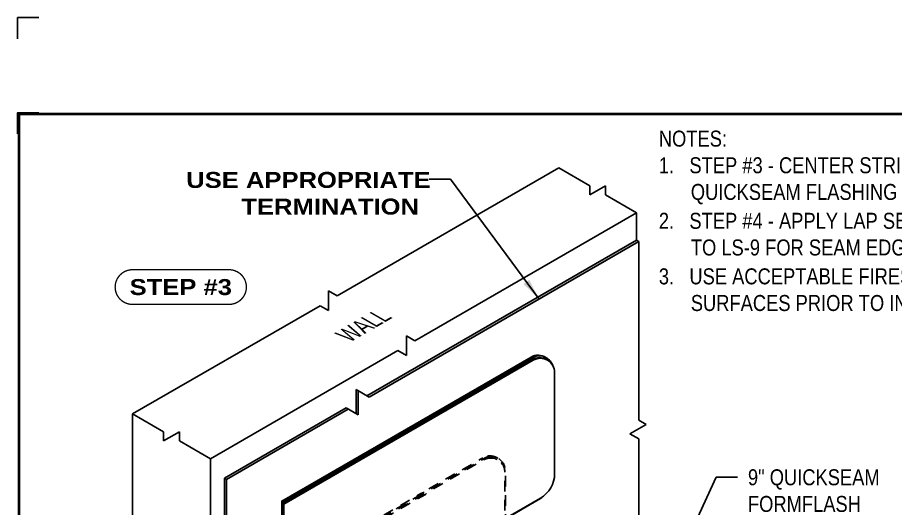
# Model space of a CAD drawing. Header units: inches. Extents: x 277.4 to 297.5, y 91 to 107.7.
# Drawn here: x 277.45 to 287.74, y 101.99 to 107.75 of the extents above; entities that cross this region are included whole.
import ezdxf
from ezdxf.enums import TextEntityAlignment as Align

# ---------------------------------------------------------------- set-up
doc = ezdxf.new("R2010")
doc.units = ezdxf.units.IN
doc.header["$MEASUREMENT"] = 0
doc.linetypes.add('HIDDEN2', pattern=[0.1875, 0.125, -0.0625])
doc.layers.get('0').update_dxf_attribs({"linetype": 'CONTINUOUS'})
doc.layers.get('DEFPOINTS').update_dxf_attribs({"linetype": 'CONTINUOUS'})
for name, color, linetype in [('FSBP-ACCESSORY-OTHER', 7, 'CONTINUOUS'), ('FSBP-ANNO-NOTE', 7, 'CONTINUOUS'), ('FSBP-MEMBRANE', 7, 'CONTINUOUS'), ('FSBP-TTLB-BORDER', 7, 'CONTINUOUS'), ('FSBP-TTLB-TEXT', 7, 'CONTINUOUS'), ('FSBP-WALL-CURB', 9, 'CONTINUOUS')]:
    doc.layers.add(name, color=color, linetype=linetype)
doc.styles.add('FSBP_ARIAL', font='arial.ttf')
doc.styles.add('FSBP_ARIAL_BOLD', font='')
doc.styles.add('FSBP_ARIAL_NAR', font='ARIALN.TTF')
doc.styles.get('FSBP_ARIAL_BOLD').set_extended_font_data('Arial Black')
doc.dimstyles.new('FSBP-LEADER', dxfattribs={"dimtxt": 0.1875, "dimasz": 0.25, "dimexe": 0.0625, "dimexo": 0.125, "dimgap": 0.125, "dimtad": 0, "dimtih": 1, "dimtoh": 1, "dimdec": 4, "dimzin": 0, "dimdsep": 46, "dimlunit": 4, "dimtxsty": 'FSBP_ARIAL_NAR', "dimcen": 0.09375, "dimclrd": 256, "dimclre": 256, "dimclrt": 256, "dimadec": 0, "dimazin": 0, "dimtfac": 1, "dimtdec": 4, "dimtofl": 0, "dimtmove": 0, "dimatfit": 3, "dimfxl": 0, "dimtolj": 1, "dimtzin": 0, "dimlwd": -1, "dimlwe": -1, "dimarcsym": 0})

# ---------------------------------------------------------------- blocks, each defined once
blk = doc.blocks.new('TTLB-EPDM_2')
at = {"layer": 'DEFPOINTS', "linetype": 'Continuous', "ltscale": 1.75}
blk.add_lwpolyline([(-0.015625, 13.88083333333333), (-0.015625, 14.13083333333333), (0.234375, 14.13083333333333)], dxfattribs=at)
at = {"layer": 'DEFPOINTS', "color": 1}
blk.add_lwpolyline([(0.234375, 13.015625), (-0.015625, 13.015625), (-0.015625, 12.765625)], dxfattribs=at)
at = {"layer": 'FSBP-TTLB-BORDER', "const_width": 0.03125}
blk.add_lwpolyline([(20, 0), (20, 13), (0, 13), (0, 0)], dxfattribs=at)
at = {"layer": 'FSBP-TTLB-TEXT'}
for tag, height, style, p in [('MAXIMUM_WARRANTY', 0.1875, 'FSBP_ARIAL_BOLD', (18.03987100774941, 0.2240244307510579)), ('ACCPT_SYSTEMS', 0.21875, 'FSBP_ARIAL', (12.49438170418193, -1.23218745252656))]:
    blk.add_attdef(tag, text='', height=height, dxfattribs=dict(at, style=style)).set_placement(p, align=Align.MIDDLE_LEFT)
for tag, height, style, p in [('DETAIL_DESCP_LINE_1', 0.21875, 'FSBP_ARIAL_BOLD', (10.33118450231211, -0.2831249841755152)), ('DETAIL_DESCP_LINE_2', 0.21875, 'FSBP_ARIAL_BOLD', (10.33118450231211, -0.6812499208775904)), ('ISSUE_REV_DATE', 0.21875, 'FSBP_ARIAL', (16.84069633627263, -0.7282559425942452)), ('DETAIL_NUMBER', 0.4375, 'FSBP_ARIAL', (18.91941590748775, -0.8931630692489421))]:
    blk.add_attdef(tag, text='', height=height, dxfattribs=dict(at, style=style)).set_placement(p, align=Align.MIDDLE_CENTER)

msp = doc.modelspace()

# ---------------------------------------------------------------- hatches: boundary and pattern name
at = {"layer": 'FSBP-MEMBRANE'}
h = msp.add_hatch(color=256, dxfattribs=at)
h.paths.add_polyline_path([(284.7293325423888, 105.1207874407545), (284.7033517802752, 105.1357874407546), (281.542428023471, 103.3108272588757), (281.5684087855844, 103.2958272588757)])
h.paths.add_polyline_path([(281.441057058445, 103.3693538128215), (281.4150762963314, 103.3843538128215), (281.4150762963314, 103.103185082651), (281.441057058445, 103.0881850826509)])
h.paths.add_polyline_path([(281.324909522507, 103.1552428937904), (281.2989287603935, 103.1702428937904), (279.8724551702144, 102.3466679825087), (279.8984359323281, 102.3316679825087)])
h.paths.add_polyline_path([(279.898435932328, 102.3316679825087), (279.8724551702144, 102.3466679825086), (279.8724551702144, 101.0645296564157), (279.898435932328, 101.0495296564157)])
h.paths.add_polyline_path([(279.9727296241372, 101.0066361734505), (279.9467488620237, 101.0216361734505), (279.789423519564, 100.930804344631), (279.8154042816774, 100.915804344631)])
h.paths.add_polyline_path([(279.898435932328, 100.8678659987767), (279.8724551702144, 100.8828659987767), (279.8724551702144, 99.8664294216304), (279.898435932328, 99.85142942163046)])
h = msp.add_hatch(color=256, dxfattribs=at)
h.paths.add_polyline_path([(280.5787108817158, 100.6993555574514), (280.565720500659, 100.7068555574514), (280.565720500659, 100.3773393063991), (280.5787108817158, 100.3698393063991)])
h.paths.add_polyline_path([(280.6611067461466, 100.8420693809793), (280.6481163650899, 100.8495693809793), (280.4833246362281, 100.7544268319607), (280.4963150172849, 100.7469268319607)])
h.paths.add_polyline_path([(280.5787108817158, 101.2191569065412, 0.1246123986690793), (280.5740920797479, 101.2327897661439, -0.1246123886967401), (280.5694732774087, 101.2464226259612), (280.5694732774087, 101.5489884172063), (280.556482896352, 101.5564884172063), (280.556482896352, 101.2459304925571, 0.1246123886964998), (280.5611016986911, 101.2322976327397, -0.1246123986722044), (280.565720500659, 101.2186647731367), (280.565720500659, 100.8971406554886), (280.5787108817158, 100.8896406554886)])
h.paths.add_polyline_path([(280.6518691418397, 101.6917022407341), (280.6388787607829, 101.6992022407341), (280.4740870319212, 101.6040596917156), (280.4870774129779, 101.5965596917156)])
h.paths.add_polyline_path([(280.5694732774088, 102.0418393064886), (280.556482896352, 102.0493393064886), (280.556482896352, 101.7467735152435), (280.5694732774088, 101.7392735152435)])
h.paths.add_polyline_path([(283.4930472176065, 103.7297655093051, -0.2559231608548284), (283.6531342754937, 103.7333692937734, 0.2800479723743404), (283.480056836525, 103.7372655092285), (280.556482896352, 102.0493393064886), (280.5694732774088, 102.0418393064886)])

# ---------------------------------------------------------------- linework, layer by layer
at = {"layer": 'FSBP-ACCESSORY-OTHER', "linetype": 'HIDDEN2'}
msp.add_line((280.5710351190845, 101.2390229781742), (282.1758188089073, 102.1655452734844), dxfattribs=at)
msp.add_arc((282.2383188089073, 102.0572920980113), 0.125, 101.27695036117, 120.0000000000038, dxfattribs=at)
at = {"layer": 'FSBP-ANNO-NOTE', "const_width": 0.015625}
msp.add_lwpolyline([(278.7946905525823, 104.3835065531919), (279.9262595350517, 104.3835065531919, 0.9999999999999999), (279.9262595350517, 104.7904453514338), (278.7946905525823, 104.7904453514338, 0.9999999999999999)], format="xyb", close=True, dxfattribs=at)
at = {"layer": 'FSBP-MEMBRANE', "linetype": 'Continuous'}
for p, q in [((284.7033517802751, 105.1357874407546), (281.5424280234709, 103.3108272588756)), ((284.7293325423888, 105.1207874407545), (281.5684087855844, 103.2958272588757)), ((284.7293325423888, 105.1207874407545), (284.7033517802752, 105.1357874407545)), ((284.7293325423888, 105.1207874407545), (284.7293325423888, 103.0274177423512)), ((281.4150762963314, 103.3843538128215), (281.5684087855844, 103.2958272588757)), ((281.4150762963314, 103.3843538128214), (281.4150762963314, 103.1031850826509)), ((281.441057058445, 103.3693538128214), (281.441057058445, 103.088185082651)), ((281.2989287603935, 103.1702428937904), (279.8724551702144, 102.3466679825087)), ((281.324909522507, 103.1552428937904), (279.898435932328, 102.3316679825087)), ((281.441057058445, 103.088185082651), (281.2989287603935, 103.1702428937904)), ((284.816992279617, 102.9768073694654), (284.7293325423889, 103.0274177423511)), ((284.816992279617, 102.9768073694654), (284.6250899500196, 102.8660125078142)), ((284.6250899500196, 102.8660125078142), (284.7293325423889, 102.8058280190488)), ((284.7293325423889, 102.8058280190488), (284.7293325423888, 100.5714420945517)), ((279.8724551702144, 102.3466679825087), (279.898435932328, 102.3316679825087)), ((279.8724551702144, 102.3466679825087), (279.8724551702144, 101.0645296564157)), ((279.898435932328, 102.3316679825087), (279.898435932328, 101.0495296564157))]:
    msp.add_line(p, q, dxfattribs=at)
at = {"layer": 'FSBP-MEMBRANE'}
for p, q in [((280.556482896352, 102.0701726398219), (283.4800568366159, 103.7580988427866)), ((280.5434925152953, 102.0776726398219), (280.556482896352, 102.0701726398219)), ((280.556482896352, 102.0701726398219), (280.556482896352, 102.0493393064886)), ((280.5694732774088, 102.0418393064886), (280.556482896352, 102.0493393064886))]:
    msp.add_line(p, q, dxfattribs=at)
for points in [[(280.5434925152953, 101.7542735152435), (280.5434925152953, 102.0776726398219), (283.4670855391623, 103.7656098605376)], [(280.556482896352, 101.7467735152435), (280.556482896352, 102.0493393064886), (283.480060509631, 103.7372676298971)]]:
    msp.add_lwpolyline(points, dxfattribs=at)
for points in [[(280.5694732774087, 101.7392735152435), (280.5694732774088, 102.0418393064886), (283.4930472176061, 103.7297655093049, -0.577350269314227), (283.7430472176601, 103.5854279420386), (283.7430472168552, 102.3998864982241, -0.2679491926546393), (283.5763805497959, 102.1112113635779), (283.1985307798349, 101.8930596980725, 0.2193945329014324), (283.177889304062, 101.8661423361872, -0.2193945329016158), (283.1572478282893, 101.839224974302), (282.4540310434182, 101.4332225743321, 0.1308290242539824), (282.4398569583305, 101.4197058286129, -0.1308290242545507), (282.4256828732428, 101.4061890828936), (281.7006989640758, 100.9876194277779, -0.1343790405580758), (281.6652246624783, 100.9821383302011, 0.1343790405580881), (281.6297503608807, 100.9766572326243), (280.5787108817158, 100.3698393063991), (280.5787108817158, 100.6993555574515)], [(283.6049920906144, 102.1297429570256, -0.05060777686478695), (283.5503997874364, 102.0903780295511), (283.2043467680739, 101.8905842271145, 0.2193945329014324), (283.1837052923011, 101.8636668652292, -0.2193945329016158), (283.1630638165282, 101.836749503344), (282.4540310434182, 101.4273892409948, 0.1308290242539824), (282.4398569583305, 101.4138724952755, -0.1308290242545507), (282.4256828732428, 101.4003557495562), (281.699700325973, 100.981209530467, -0.1343790405580758), (281.6642260243754, 100.9757284328903, 0.1343790405580881), (281.6287517227779, 100.9702473353135), (280.565720500659, 100.3565059730658)]]:
    msp.add_lwpolyline(points, format="xyb", dxfattribs=at)
at = {"layer": 'FSBP-MEMBRANE', "linetype": 'HIDDEN2', "flags": 128}
for points in [[(281.6324931995348, 101.6491240548629, -0.2679491924310549), (281.7991598662015, 101.9377991894577), (282.2026986449503, 102.1707824119968, 0.1308290242545507), (282.2169903685506, 102.184174713496, -0.1308290242539824), (282.2312820921506, 102.1975670149951), (282.9027065671931, 102.5852141164013)], [(281.6454835805916, 100.9815080938683), (281.6454835805916, 101.6416240548629, -0.2679491924311191), (281.8121502472582, 101.9302991894577), (282.2156890260072, 102.1632824119968, 0.1308290242545507), (282.2299807496074, 102.176674713496, -0.1308290242539824), (282.2442724732074, 102.1900670149951), (282.9156969482498, 102.5777141164013, -0.5773502691896244), (283.1656969482498, 102.4333765491039), (283.1656969482498, 101.845160978055)], [(281.6765161575606, 100.9817917666476), (281.6765161575606, 101.6445407215296, -0.2679491924311291), (281.8431828242272, 101.9332158561244), (282.2286794070639, 102.1557824119968, 0.1308290242545507), (282.2429711306642, 102.169174713496, -0.1308290242539824), (282.2572628542642, 102.1825670149951), (282.9106451333944, 102.5597974497347, -0.5773502691896232), (283.1606451333944, 102.4154598824372), (283.1606451333944, 101.8412309049267)]]:
    msp.add_lwpolyline(points, format="xyb", dxfattribs=at)
at = {"layer": 'FSBP-MEMBRANE', "linetype": 'HIDDEN2'}
for points in [[(283.0707321917852, 102.5634012338817, 0.2800479732976707), (282.8976547523376, 102.5672974497347)], [(283.0757840067521, 102.5813179004771, 0.2800479735116838), (282.902706567193, 102.5852141164013)]]:
    msp.add_lwpolyline(points, format="xyb", dxfattribs=at)
at = {"layer": 'FSBP-MEMBRANE'}
for centre, start in [((283.5503997875849, 103.6212612762441), 57.42081868850373), ((283.5633901699492, 103.6137612754892), 19.2652465066139), ((283.5633901698827, 103.5929279420074), 57.42081916423736)]:
    msp.add_arc(centre, 0.1666666666666667, start, 119.9999999999998, dxfattribs=at)
at = {"layer": 'FSBP-WALL-CURB', "linetype": 'Continuous'}
for p, q in [((281.1934393657095, 104.4842515680888), (283.791328172301, 105.984143369899)), ((284.1547104766198, 105.7743444986819), (283.791328172301, 105.984143369899)), ((284.1547104766198, 105.667385165545), (284.3399694759565, 105.7743444986819)), ((284.1547104766198, 105.667385165545), (284.1547104766198, 105.7743444986819)), ((284.3399694759566, 105.7743444986819), (284.3399694759566, 105.667385165545)), ((284.7033517802752, 105.4575862943278), (284.3399694759566, 105.6673851655449)), ((282.1054629736837, 103.9576944925175), (284.7033517802752, 105.4575862943278)), ((284.7033517802752, 105.1357874407545), (284.7033517802752, 105.4575862943278)), ((281.0932716663161, 104.3107560234621), (281.0932716663161, 104.5420834162976)), ((281.0932716663161, 104.5420834162976), (281.1934393657095, 104.4842515680887)), ((278.7959621853074, 103.1000674726076), (280.9931039669227, 104.368587871671)), ((281.0932716663161, 104.3107560234621), (280.9931039669227, 104.368587871671)), ((282.0052952742903, 103.8998626443086), (282.0052952742903, 104.0155263407264)), ((282.0052952742903, 104.0155263407264), (282.1054629736838, 103.9576944925175)), ((282.0052952742903, 103.7841989478909), (282.0052952742903, 103.8998626443086)), ((279.7079857932817, 102.5735103970364), (281.9051275748969, 103.8420307960998)), ((282.0052952742903, 103.7841989478909), (281.9051275748969, 103.8420307960997)), ((279.1593444896261, 102.8902686013905), (278.7959621853075, 103.1000674726076)), ((278.7959621853075, 101.7755598987768), (278.7959621853075, 103.1000674726076)), ((279.1593444896261, 102.7833092682535), (279.3446034889629, 102.8902686013905)), ((279.1593444896261, 102.7833092682535), (279.1593444896261, 102.8902686013905)), ((279.3446034889629, 102.8902686013905), (279.3446034889629, 102.7833092682535)), ((279.7079857932817, 102.5735103970364), (279.3446034889629, 102.7833092682535)), ((279.7079857932816, 101.2490028232055), (279.7079857932817, 102.5735103970364))]:
    msp.add_line(p, q, dxfattribs=at)

# ---------------------------------------------------------------- block references
msp.add_blockref('TTLB-EPDM_2', (277.4627011304549, 93.61596216310225))

# ---------------------------------------------------------------- texts
at = {"layer": 'FSBP-ANNO-NOTE', "style": 'FSBP_ARIAL_BOLD'}
msp.add_text('STEP #3', height=0.1875, dxfattribs=at).set_placement((279.3604750438169, 104.5869759523128), align=Align.MIDDLE_CENTER)
at = {"layer": 'FSBP-ANNO-NOTE', "linetype": 'Continuous', "style": 'FSBP_ARIAL_NAR', "oblique": 329.9999999999999}
msp.add_text('WALL', height=0.1875, rotation=30.00000000000054, dxfattribs=at).set_placement((281.5492834703032, 104.1631411820942), align=Align.MIDDLE)
at = {"layer": 'FSBP-ANNO-NOTE', "char_height": 0.1875, "attachment_point": 1}
for s, width, heights, insert, style in [('\\A1;NOTES:\\P1.   STEP #3 - CENTER STRIP OF 9" QUICKSEAM FORMFLASH OVER 5" \\P{\\W6.27837; }QUICKSEAM FLASHING AT BASE OF SCUPPER AS SHOWN.\\P{\\H0.08333x;\\P}2.   STEP #4 - APPLY LAP SEALANT TO PERIMETER OF FLASHING.  REFER \\P{\\W6.27837; }TO LS-9 FOR SEAM EDGE TREATMENT. \\P{\\H0.08333x;\\W9.4179;        \\W1;\\P}3.   USE ACCEPTABLE FIRESTONE PRIMER TO CLEAN AND PRIME MATING \\P{\\W6.27837; }SURFACES PRIOR TO INSTALLATION OF QUICKSEAM PRODUCTS.', 7.751537019505122, [2.606725054078012], (284.9650974604974, 106.4211606778408), 'FSBP_ARIAL_NAR'), ('{\\W1.13791; }USE APPROPRIATE \\P{\\W8.90072; }TERMINATION', 2.832860744714708, [0.8491230018880742], (279.330046723798, 105.9367407579928), 'FSBP_ARIAL_BOLD'), ('\\A1;9" QUICKSEAM FORMFLASH\\PCENTERED OVER \\P5" QUICKSEAM FLASHING\\P(SEE NOTE #1)', 2.107391302472024, [1.963720323483358], (286.0098956049187, 102.4503862619877), 'FSBP_ARIAL_NAR')]:
    msp.add_mtext_dynamic_manual_height_columns(s, width=width, gutter_width=5, heights=heights, dxfattribs=dict(at, insert=insert, style=style))

# ---------------------------------------------------------------- leaders
at = {"layer": 'FSBP-ANNO-NOTE'}
for points in [[(283.5610747095838, 104.4462934665017), (282.5216795659711, 105.8512907245257), (282.2716795659711, 105.8512907245257)], [(284.5811398876585, 100.0542394938864), (285.6364252435396, 102.3585993579256), (285.8864252435396, 102.3585993579256)]]:
    msp.add_leader(points, dimstyle='FSBP-LEADER', dxfattribs=at)

doc.saveas('drawing.dxf')
